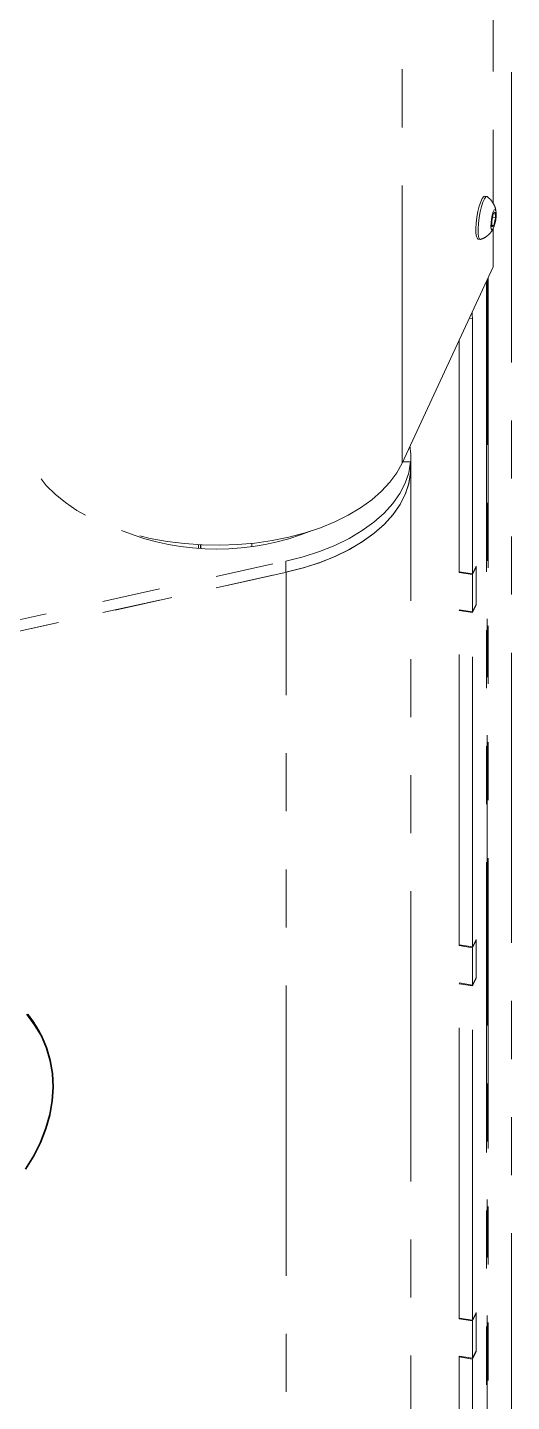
# Paper-space layout 'Blatt1' of a CAD drawing. Header units: millimetres. Extents: x 0 to 1189, y 0 to 841.
# Drawn here: x 654.64 to 665.23, y 126.32 to 156.38 of the extents above; entities that cross this region are included whole.
import ezdxf

# ---------------------------------------------------------------- set-up
doc = ezdxf.new("R2010")
doc.units = ezdxf.units.MM
doc.linetypes.add('PHANTOM', pattern=[12.7, 6.35, -1.27, 1.27, -1.27, 1.27, -1.27])

psp = doc.layouts.new('Blatt1')

# ---------------------------------------------------------------- linework, layer by layer
at = {"color": 8, "linetype": 'PHANTOM', "lineweight": 18}
for p, q in [((662.839, 191.025), (662.839, 146.85)), ((665.231, 180.803), (665.231, 76.014)), ((664.722, 150.908), (664.722, 121.847)), ((664.681, 150.819), (664.681, 121.84)), ((664.376, 150.007), (664.309, 150.018)), ((659.551, 145.025), (659.551, 145.094)), ((660.295, 144.707), (660.295, 144.462)), ((660.3, 144.462), (660.3, 144.463)), ((660.3, 116.373), (660.3, 144.462))]:
    psp.add_line(p, q, dxfattribs=at)
at = {"color": 7, "linetype": 'PHANTOM', "lineweight": 18}
for p, q in [((664.832, 166.845), (664.832, 152.529)), ((664.694, 152.682), (664.645, 152.689)), ((664.832, 152.306), (664.797, 152.143)), ((664.797, 152.143), (664.803, 152.016)), ((664.815, 152.224), (664.88, 152.214)), ((664.874, 152.341), (664.832, 152.306)), ((664.844, 152.051), (664.88, 152.214)), ((664.88, 152.214), (664.874, 152.341)), ((664.801, 152.058), (664.844, 152.051)), ((664.803, 152.016), (664.844, 152.051)), ((664.832, 151.984), (664.832, 151.144)), ((664.5, 151.75), (664.548, 151.743)), ((662.839, 146.85), (664.832, 151.144)), ((664.701, 121.85), (664.701, 150.863)), ((664.376, 144.43), (664.376, 150.007)), ((664.086, 144.475), (664.086, 149.538)), ((664.086, 144.459), (664.086, 149.538)), ((662.853, 146.881), (663.022, 146.876)), ((663.022, 146.631), (663.022, 146.876)), ((663.022, 146.873), (663.023, 146.873)), ((663.023, 146.873), (663.023, 146.644)), ((663.027, 118.434), (663.027, 146.98)), ((663.022, 146.644), (663.023, 146.644)), ((658.384, 145.064), (658.384, 144.989)), ((658.422, 145.062), (658.422, 144.986)), ((658.433, 144.986), (658.433, 145.062)), ((648.844, 142.184), (660.295, 144.707)), ((664.454, 144.598), (664.376, 144.43)), ((664.454, 143.749), (664.454, 144.598)), ((648.844, 141.939), (660.295, 144.462)), ((649.115, 141.99), (660.3, 144.462)), ((664.086, 144.475), (664.376, 144.43)), ((664.093, 144.474), (664.086, 144.459)), ((664.376, 144.414), (664.086, 144.459)), ((664.454, 144.581), (664.376, 144.414)), ((664.376, 143.598), (664.376, 144.414)), ((664.454, 144.581), (664.447, 144.583)), ((664.454, 143.765), (664.454, 144.581)), ((664.454, 143.765), (664.376, 143.598)), ((664.376, 143.581), (664.454, 143.749)), ((664.447, 143.75), (664.454, 143.749)), ((664.086, 143.642), (664.376, 143.598)), ((664.086, 136.294), (664.086, 143.642)), ((664.086, 143.626), (664.093, 143.641)), ((664.086, 143.626), (664.376, 143.581)), ((664.086, 136.31), (664.086, 143.626)), ((664.376, 136.265), (664.376, 143.581)), ((664.086, 136.31), (664.376, 136.265)), ((664.093, 136.309), (664.086, 136.294)), ((664.376, 136.249), (664.086, 136.294)), ((664.454, 136.432), (664.376, 136.265)), ((664.454, 136.416), (664.376, 136.249)), ((664.376, 135.432), (664.376, 136.249)), ((664.454, 136.416), (664.447, 136.417)), ((664.454, 135.583), (664.454, 136.432)), ((664.454, 135.599), (664.454, 136.416)), ((664.454, 135.599), (664.376, 135.432)), ((664.376, 135.416), (664.454, 135.583)), ((664.447, 135.584), (664.454, 135.583)), ((664.086, 135.477), (664.376, 135.432)), ((664.086, 128.128), (664.086, 135.477)), ((664.086, 135.461), (664.093, 135.476)), ((664.086, 135.461), (664.376, 135.416)), ((664.086, 128.144), (664.086, 135.461)), ((664.376, 128.1), (664.376, 135.416)), ((664.086, 128.144), (664.376, 128.1)), ((664.093, 128.143), (664.086, 128.128)), ((664.376, 128.083), (664.086, 128.128)), ((664.454, 128.267), (664.376, 128.1)), ((664.454, 128.251), (664.376, 128.083)), ((664.376, 127.267), (664.376, 128.083)), ((664.454, 128.251), (664.447, 128.252)), ((664.454, 127.418), (664.454, 128.267)), ((664.454, 127.434), (664.454, 128.251)), ((664.086, 127.312), (664.376, 127.267)), ((664.086, 121.718), (664.086, 127.312)), ((664.086, 127.295), (664.093, 127.311)), ((664.086, 127.295), (664.376, 127.25)), ((664.086, 121.718), (664.086, 127.295)), ((664.454, 127.434), (664.376, 127.267)), ((664.376, 127.25), (664.454, 127.418)), ((664.376, 121.673), (664.376, 127.25)), ((664.447, 127.419), (664.454, 127.418))]:
    psp.add_line(p, q, dxfattribs=at)
at = {"color": 7, "linetype": 'Continuous', "lineweight": 35}
psp.add_line((654.923, 134.355), (654.885, 134.427), dxfattribs=at)
at = {"color": 7, "linetype": 'PHANTOM', "lineweight": 18, "flags": 128}
for points in [[(664.556, 152.569), (664.524, 152.471), (664.495, 152.354), (664.472, 152.228), (664.457, 152.101), (664.45, 151.983), (664.452, 151.882), (664.463, 151.807), (664.483, 151.762), (664.5, 151.75)], [(664.605, 152.561), (664.572, 152.463), (664.544, 152.347), (664.521, 152.221), (664.505, 152.094), (664.498, 151.975), (664.501, 151.875), (664.512, 151.799), (664.531, 151.754), (664.557, 151.743), (664.561, 151.744)], [(664.645, 152.689), (664.622, 152.681), (664.59, 152.64), (664.556, 152.569)], [(664.705, 152.676), (664.699, 152.68), (664.67, 152.674), (664.638, 152.633), (664.605, 152.561)], [(664.831, 152.344), (664.809, 152.274), (664.792, 152.19), (664.782, 152.104), (664.781, 152.03), (664.788, 151.978), (664.803, 151.956), (664.823, 151.969), (664.846, 152.013), (664.868, 152.083), (664.885, 152.167), (664.895, 152.253), (664.896, 152.327), (664.889, 152.379), (664.874, 152.401), (664.853, 152.388), (664.831, 152.344)], [(664.368, 150.146), (664.373, 150.097), (664.376, 150.007)], [(662.839, 146.85), (662.721, 146.637), (662.57, 146.431), (662.386, 146.233), (662.172, 146.047), (661.929, 145.872), (661.659, 145.712), (661.364, 145.566), (661.048, 145.436), (660.712, 145.324), (660.359, 145.231), (659.993, 145.156), (659.617, 145.102), (659.234, 145.067), (658.846, 145.054), (658.459, 145.061), (658.074, 145.088), (657.695, 145.136), (657.325, 145.204), (656.968, 145.291), (656.626, 145.397), (656.303, 145.521), (656, 145.661), (655.722, 145.817), (655.469, 145.987), (655.245, 146.17), (655.051, 146.364), (654.889, 146.567), (654.76, 146.779), (654.666, 146.996), (654.606, 147.217), (654.582, 147.441), (654.582, 147.478)], [(660.295, 144.707), (660.67, 144.801), (661.027, 144.917), (661.364, 145.051), (661.676, 145.204), (661.962, 145.373), (662.218, 145.557), (662.442, 145.755), (662.632, 145.964), (662.786, 146.183), (662.903, 146.409), (662.982, 146.641), (663.022, 146.876)], [(660.295, 144.462), (660.67, 144.556), (661.027, 144.672), (661.364, 144.806), (661.676, 144.959), (661.962, 145.128), (662.218, 145.312), (662.442, 145.51), (662.632, 145.719), (662.786, 145.938), (662.903, 146.164), (662.982, 146.396), (663.022, 146.631)], [(660.3, 144.462), (660.676, 144.558), (661.034, 144.674), (661.371, 144.809), (661.684, 144.963), (661.97, 145.133), (662.226, 145.318), (662.45, 145.517), (662.639, 145.728), (662.792, 145.948), (662.908, 146.175), (662.985, 146.408), (663.023, 146.644)]]:
    psp.add_lwpolyline(points, dxfattribs=at)
at = {"color": 7, "linetype": 'Continuous', "lineweight": 35, "flags": 128}
psp.add_lwpolyline([(654.621, 134.792), (654.796, 134.565), (654.942, 134.32), (655.056, 134.058), (655.137, 133.783), (655.186, 133.496), (655.2, 133.201), (655.182, 132.9), (655.129, 132.595), (655.044, 132.291), (654.926, 131.989), (654.777, 131.693), (654.598, 131.405)], dxfattribs=at)
at = {"color": 7, "linetype": 'PHANTOM', "lineweight": 18}
for centre, radius, start, end in [((661.603, 146.98), 1.424, 355.688, 9.4866), ((658.782, 150.557), 5.587, 248.1024, 291.8976)]:
    psp.add_arc(centre, radius, start, end, dxfattribs=at)
at = {"color": 7, "linetype": 'Continuous', "lineweight": 35}
psp.add_arc((652.841, 133.337), 2.317, 28.0701, 39.1042, dxfattribs=at)
at = {"color": 7, "linetype": 'PHANTOM', "lineweight": 18}
for points, knots in [([(664.89, 152.358), (664.888, 152.377), (664.88, 152.433), (664.842, 152.519), (664.784, 152.607), (664.732, 152.651), (664.708, 152.672)], [0, 0, 0, 0, 0.153143, 0.459039, 0.74263, 1, 1, 1, 1]), ([(664.563, 151.747), (664.587, 151.757), (664.64, 151.777), (664.711, 151.828), (664.772, 151.89), (664.813, 151.945), (664.83, 151.98), (664.835, 151.991)], [0, 0, 0, 0, 0.2044189, 0.4571458, 0.6899121, 0.9049254, 1, 1, 1, 1])]:
    psp.add_open_spline(points, degree=3, knots=knots, dxfattribs=at)

doc.saveas('drawing.dxf')
